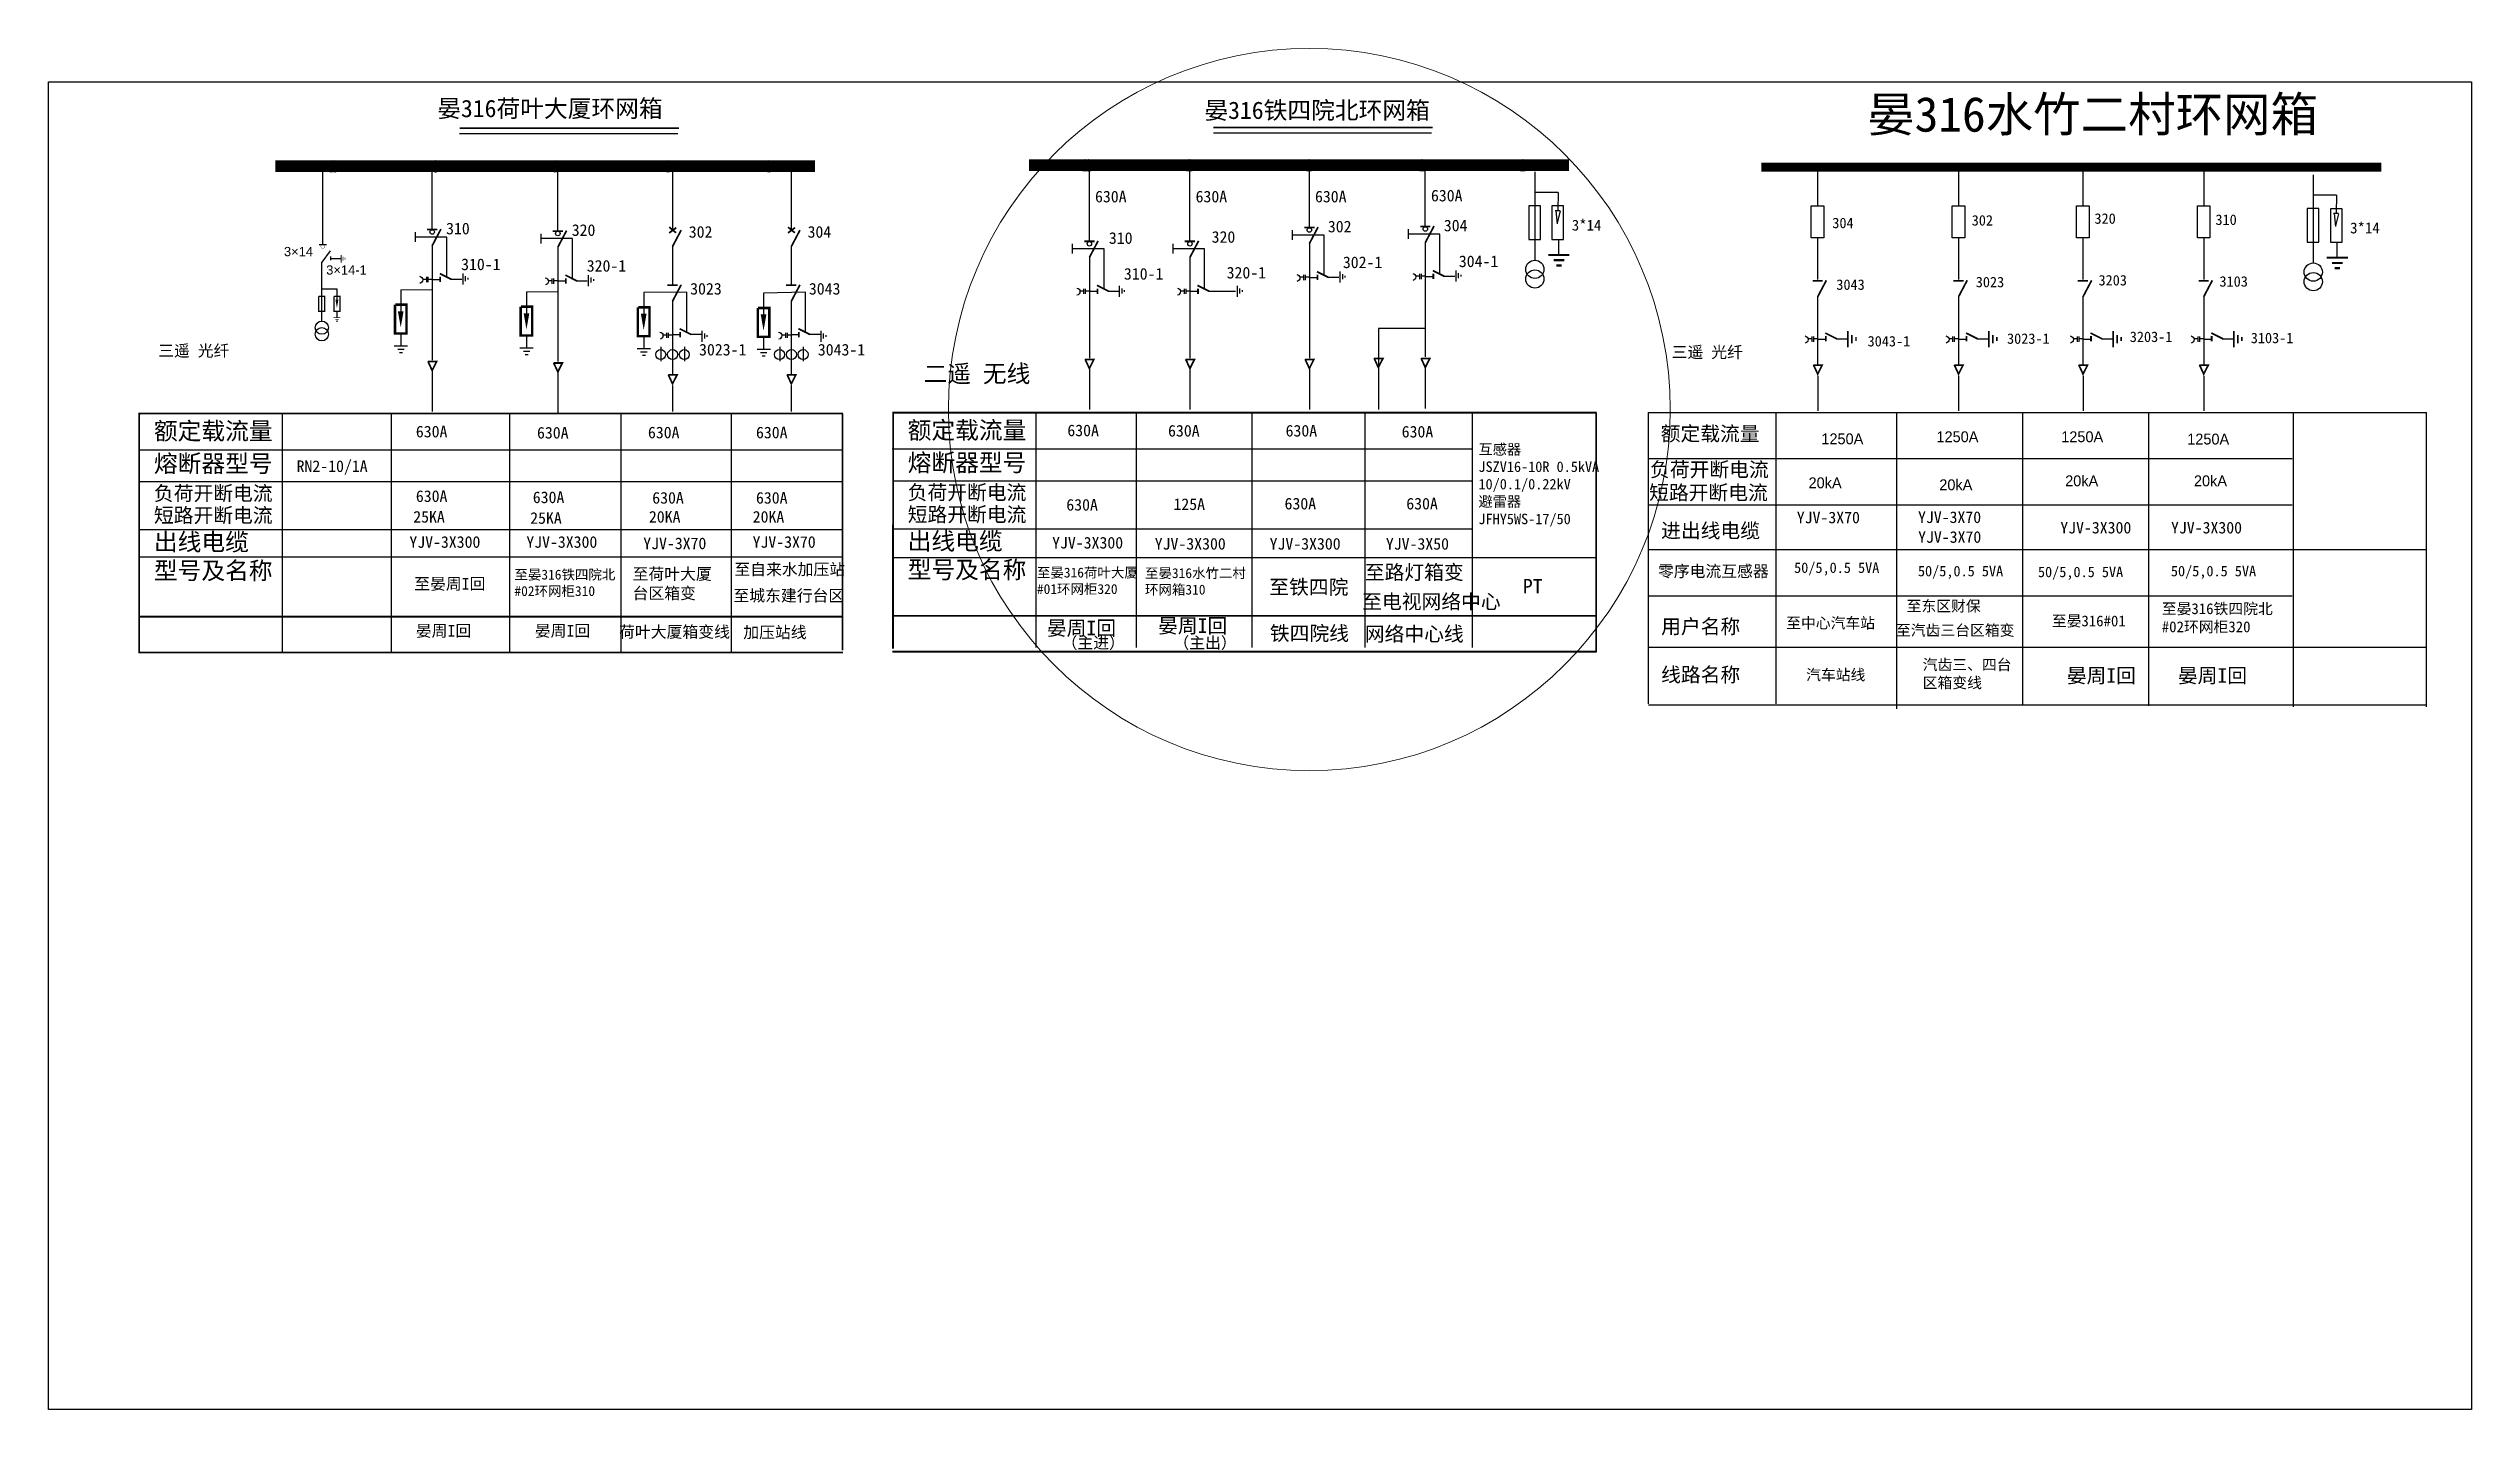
# Model space of a CAD drawing. Extents: x -112 to 306, y -238 to -4.
import ezdxf

# ---------------------------------------------------------------- set-up
doc = ezdxf.new("R2010")
doc.units = 0
doc.header["$LTSCALE"] = 0.774411
doc.linetypes.add('ACAD_ISO02W100', pattern=[15, 12, -3])
doc.linetypes.add('CENTER', pattern=[50.8, 31.75, -6.35, 6.35, -6.35])
doc.layers.get('0').update_dxf_attribs({"linetype": 'CONTINUOUS'})
doc.layers.add('1', color=7, linetype='CONTINUOUS')
doc.layers.add('2', color=7, linetype='CONTINUOUS')
doc.styles.add('Arial_txtstyle_1.59_0_0', font='arial.ttf', dxfattribs={"height": 1.594389})
doc.styles.add('HZ', font='simkai.ttf')
doc.styles.add('hztxt_txtstyle_2.70_0_0', font='simkai.ttf', dxfattribs={"height": 2.7})
doc.styles.add('KaiTi_txtstyle_2.00_0_0', font='simkai.ttf', dxfattribs={"height": 2})
doc.styles.add('KaiTi_txtstyle_200.00_0_0200', font='simkai.ttf', dxfattribs={"height": 200})
doc.styles.add('SimSun_txtstyle_2.00_0_0', font='', dxfattribs={"height": 2})
doc.styles.add('SimSun_txtstyle_200.00_0_0200', font='', dxfattribs={"height": 200})
doc.styles.get("Standard").update_dxf_attribs({"font": '', "height": 2.5})
doc.styles.add('STYLE1', font='txt.shx', dxfattribs={"height": 2.6})
doc.styles.add('字体', font='', dxfattribs={"height": 2.5})
doc.styles.get('SimSun_txtstyle_2.00_0_0').set_extended_font_data('SimSun')
doc.styles.get('SimSun_txtstyle_200.00_0_0200').set_extended_font_data('SimSun')
doc.styles.get('Standard').set_extended_font_data('SimSun')
doc.styles.get('字体').set_extended_font_data('KaiTi_GB2312')

# ---------------------------------------------------------------- blocks, each defined once
blk = doc.blocks.new('JD')
for points in [[(-2, 0.2), (-2, -0.2), (2, 0.2), (2, -0.2)], [(1, -1.2), (1, -0.8), (-1, -1.2), (-1, -0.8)], [(-0.5, -1.8), (-0.5, -2.2), (0.5, -1.8), (0.5, -2.2)]]:
    blk.add_trace(points)

msp = doc.modelspace()

# ---------------------------------------------------------------- linework, layer by layer
for p, q in [((-64.63, -24.62), (-64.63, -37.51)), ((-45.76, -24.73), (-45.76, -34.87)), ((-24.1, -25), (-24.1, -35.13)), ((-4.28, -24.91), (-4.28, -35.05)), ((16.2, -24.91), (16.2, -35.05)), ((67.54, -24.39), (67.54, -36.9)), ((84.87, -24.39), (84.87, -36.9)), ((105.46, -24.39), (105.46, -34.52)), ((125.45, -24.22), (125.45, -34.35)), ((105.52, -37.25), (105.52, -57.05)), ((125.51, -37.08), (125.51, -56.87)), ((148.47, -36.79), (148.47, -39.24)), ((282.66, -37.26), (282.66, -39.71)), ((-45.7, -37.6), (-45.7, -57.39)), ((-24.04, -37.86), (-24.04, -57.66)), ((-4.28, -37.78), (-4.28, -44.42)), ((16.2, -37.78), (16.2, -44.42)), ((67.6, -39.63), (67.6, -57.05)), ((84.93, -39.63), (84.93, -57.05)), ((-51.13, -45.31), (-51.13, -49.04)), ((-45.7, -43.5), (-44.32, -43.5)), ((-42.51, -43.46), (-40.62, -43.46)), ((-29.45, -45.65), (-29.45, -49.38)), ((-24.04, -43.77), (-22.65, -43.77)), ((-20.85, -43.73), (-18.96, -43.73)), ((-9.24, -45.77), (-9.24, -49.49)), ((11.42, -45.88), (11.42, -49.61)), ((67.6, -45.53), (68.98, -45.53)), ((70.79, -45.5), (72.67, -45.5)), ((84.93, -45.53), (86.32, -45.53)), ((88.13, -45.5), (92.76, -45.5)), ((105.52, -43.16), (106.91, -43.16)), ((108.71, -43.12), (110.6, -43.12)), ((125.51, -42.98), (126.89, -42.98)), ((128.7, -42.95), (130.59, -42.95)), ((-4.28, -47.18), (-4.28, -59.85)), ((-4.28, -47.21), (-4.28, -47.44)), ((16.2, -47.18), (16.2, -59.85)), ((16.2, -47.21), (16.2, -47.44)), ((193.15, -46.46), (193.15, -58.17)), ((217.43, -46.46), (217.43, -58.17)), ((238.89, -46.46), (238.89, -58.17)), ((259.7, -46.46), (259.7, -58.17)), ((-51.13, -52.96), (-51.13, -54.88)), ((-29.45, -53.29), (-29.45, -55.22)), ((-9.24, -53.41), (-9.24, -55.33)), ((-4.36, -53), (-2.97, -53)), ((-1.16, -52.96), (0.72, -52.96)), ((11.42, -53.52), (11.42, -55.45)), ((16.12, -53), (17.51, -53)), ((19.32, -52.96), (21.2, -52.96)), ((196.32, -53.74), (198.33, -53.74)), ((220.6, -53.74), (222.61, -53.74)), ((242.06, -53.74), (244.06, -53.74)), ((262.87, -53.74), (264.88, -53.74)), ((-6.27, -55.13), (-6.27, -57.57)), ((-2.2, -55.13), (-2.2, -57.57)), ((14.21, -55.13), (14.21, -57.57)), ((18.28, -55.13), (18.28, -57.57)), ((-45.71, -59.19), (-45.71, -66.28)), ((-24.04, -59.45), (-24.04, -66.54)), ((67.59, -58.84), (67.59, -65.93)), ((84.93, -58.84), (84.93, -65.93)), ((105.52, -58.84), (105.52, -65.93)), ((125.5, -58.67), (125.5, -65.76)), ((-71.59, -66.81), (-71.59, -107.63)), ((-52.79, -66.81), (-52.79, -107.63)), ((-32.38, -66.81), (-32.38, -107.63)), ((-13.19, -66.81), (-13.19, -107.63)), ((5.85, -66.81), (5.85, -107.63)), ((58.36, -66.67), (58.36, -106.91)), ((75.67, -66.67), (75.67, -106.91)), ((95.58, -66.67), (95.58, -106.91)), ((115.08, -66.67), (115.08, -106.91)), ((133.59, -66.67), (133.59, -106.91)), ((-96.35, -72.86), (25.03, -72.86)), ((33.6, -72.72), (133.59, -72.72)), ((-96.06, -78.35), (25.03, -78.35)), ((33.89, -78.21), (133.59, -78.21)), ((-96.06, -86.62), (25.03, -86.62)), ((33.89, -86.48), (133.59, -86.48)), ((-96.21, -91.29), (24.89, -91.29)), ((33.83, -91.41), (154.92, -91.41)), ((163.98, -98.03), (274.97, -98.03))]:
    msp.add_line(p, q)
at = {"linetype": 'Continuous'}
for p, q in [((144.4, -24.99), (144.4, -40.11)), ((148.39, -28.5), (144.4, -28.5)), ((148.39, -28.5), (148.38, -31.62)), ((278.59, -25.46), (278.59, -40.58)), ((282.58, -28.97), (278.59, -28.97)), ((282.58, -28.97), (282.57, -32.09)), ((148.75, -31.68), (147.89, -31.68)), ((148.01, -31.68), (148.26, -33.9)), ((148.75, -31.74), (148.26, -33.77)), ((282.94, -32.15), (282.08, -32.15)), ((282.2, -32.15), (282.45, -34.37)), ((282.94, -32.21), (282.45, -34.25)), ((-40.45, -42.49), (-40.45, -44.38)), ((-40.02, -42.93), (-40.02, -43.8)), ((-39.58, -43.22), (-39.58, -43.51)), ((-18.79, -42.75), (-18.79, -44.64)), ((-18.35, -43.19), (-18.35, -44.06)), ((-17.92, -43.48), (-17.92, -43.77)), ((72.74, -44.61), (72.74, -46.49)), ((73.18, -45.04), (73.18, -45.91)), ((73.61, -45.33), (73.61, -45.62)), ((93.05, -44.61), (93.05, -46.49)), ((93.49, -45.04), (93.49, -45.91)), ((93.92, -45.33), (93.92, -45.62)), ((110.77, -42.14), (110.77, -44.03)), ((111.21, -42.58), (111.21, -43.45)), ((111.64, -42.87), (111.64, -43.16)), ((130.76, -41.97), (130.76, -43.86)), ((131.2, -42.41), (131.2, -43.28)), ((131.63, -42.7), (131.63, -42.99)), ((0.8, -52.38), (0.8, -54.26)), ((1.23, -52.81), (1.23, -53.68)), ((1.67, -53.1), (1.67, -53.39)), ((21.28, -52.38), (21.28, -54.26)), ((21.71, -52.81), (21.71, -53.68)), ((22.15, -53.1), (22.15, -53.39)), ((125.54, -51.94), (117.45, -51.94)), ((117.45, -51.94), (117.45, -65.92)), ((163.98, -66.46), (298.1, -66.46)), ((163.98, -116.66), (163.98, -66.46)), ((185.93, -66.62), (185.93, -116.66)), ((206.77, -66.49), (206.77, -117.5)), ((228.46, -66.49), (228.46, -116.83)), ((250.17, -66.54), (250.17, -117)), ((275.15, -66.46), (275.15, -117.16)), ((298.07, -66.46), (298.07, -117.16)), ((163.99, -74.34), (274.97, -74.34)), ((163.99, -82.33), (274.97, -82.33)), ((163.99, -90.03), (298.1, -90.03)), ((298.1, -106.95), (163.98, -106.95)), ((298.1, -116.87), (163.98, -116.87))]:
    msp.add_line(p, q, dxfattribs=at)
at = {"color": 0}
for p, q in [((193.15, -24.8), (193.15, -30.84)), ((217.43, -24.8), (217.43, -30.84)), ((238.89, -24.8), (238.89, -30.84)), ((259.7, -24.8), (259.7, -30.84)), ((-65.18, -37.46), (-63.91, -37.46)), ((193.15, -36.34), (193.15, -43.53)), ((217.43, -36.34), (217.43, -43.53)), ((238.89, -36.34), (238.89, -43.53)), ((259.7, -36.34), (259.7, -43.53)), ((-64.76, -40.52), (-64.76, -50.73)), ((-63.25, -39.55), (-63.25, -40.2)), ((-63.23, -39.88), (-62.39, -39.88)), ((-62.3, -39.9), (-61.42, -39.9)), ((-64.77, -45.1), (-62.13, -45.1)), ((-62.13, -45.1), (-62.13, -47.03)), ((-62.13, -49.05), (-62.13, -50.04))]:
    msp.add_line(p, q, dxfattribs=at)
at = {"color": 7, "linetype": 'Continuous', "lineweight": 0, "ltscale": 0.62722}
for p, q in [((-51.13, -45.31), (-45.7, -45.31)), ((-29.45, -45.65), (-24.04, -45.65)), ((-5.37, -45.69), (-5.37, -45.69))]:
    msp.add_line(p, q, dxfattribs=at)
at = {"linetype": 'ACAD_ISO02W100'}
for p, q in [((193.25, -53.78), (194.57, -53.78)), ((217.53, -53.78), (218.85, -53.78)), ((238.99, -53.78), (240.3, -53.78)), ((259.8, -53.78), (261.12, -53.78))]:
    msp.add_line(p, q, dxfattribs=at)
at = {"linetype": 'CENTER'}
for p, q in [((-4.27, -61.81), (-4.27, -66.27)), ((16.21, -61.81), (16.21, -66.27)), ((193.16, -60.14), (193.16, -66.16)), ((217.44, -60.14), (217.44, -66.16)), ((238.9, -60.14), (238.9, -66.16)), ((259.71, -60.14), (259.71, -66.16))]:
    msp.add_line(p, q, dxfattribs=at)
at = {"linetype": 'Continuous'}
for points in [[(-111.86, -9.47), (305.88, -9.47), (305.88, -238.26), (-111.86, -238.26)], [(145.35, -30.83), (143.34, -30.83), (143.34, -36.6), (145.35, -36.6)], [(149.36, -30.83), (147.35, -30.83), (147.35, -36.6), (149.36, -36.6)], [(279.55, -31.3), (277.53, -31.3), (277.53, -37.07), (279.55, -37.07)], [(283.56, -31.31), (281.54, -31.31), (281.54, -37.07), (283.56, -37.07)]]:
    msp.add_lwpolyline(points, close=True, dxfattribs=at)
for points, const_width in [([(-40.97, -17.44), (-3.17, -17.44)], 0.3), ([(88.98, -17.3), (126.78, -17.3)], 0.3), ([(-72.77, -23.97), (20.32, -23.97)], 2), ([(57.18, -23.83), (150.27, -23.83)], 2), ([(-46.59, -34.91), (-44.82, -34.91)], 0.3), ([(-45.7, -37.68), (-44.2, -34.83)], 0.3), ([(-24.92, -35.17), (-23.15, -35.17)], 0.3), ([(-24.04, -37.94), (-22.54, -35.09)], 0.3), ([(-4.85, -35.49), (-3.63, -34.58)], 0.3), ([(-4.84, -34.49), (-3.66, -35.47)], 0.3), ([(-4.28, -37.85), (-2.78, -35.01)], 0.3), ([(15.63, -35.49), (16.85, -34.58)], 0.3), ([(15.64, -34.49), (16.82, -35.47)], 0.3), ([(16.2, -37.85), (17.7, -35.01)], 0.3), ([(66.71, -36.94), (68.48, -36.94)], 0.3), ([(67.6, -39.71), (69.1, -36.86)], 0.3), ([(84.05, -36.94), (85.82, -36.94)], 0.3), ([(84.93, -39.71), (86.43, -36.86)], 0.3), ([(104.64, -34.56), (106.41, -34.56)], 0.3), ([(105.52, -37.33), (107.02, -34.48)], 0.3), ([(124.63, -34.39), (126.39, -34.39)], 0.3), ([(125.51, -37.16), (127.01, -34.31)], 0.3), ([(-44.39, -42.5), (-42.39, -43.5)], 0.3), ([(-44.32, -43.04), (-44.32, -43.96)], 0.3), ([(-22.73, -42.77), (-20.73, -43.77)], 0.3), ([(-22.65, -43.3), (-22.65, -44.23)], 0.3), ([(-5.17, -44.51), (-3.4, -44.51)], 0.3), ([(-4.28, -47.27), (-2.78, -44.43)], 0.3), ([(15.31, -44.51), (17.08, -44.51)], 0.3), ([(16.2, -47.27), (17.7, -44.43)], 0.3), ([(68.91, -44.53), (70.9, -45.53)], 0.3), ([(68.98, -45.07), (68.98, -45.99)], 0.3), ([(86.24, -44.53), (88.24, -45.53)], 0.3), ([(86.32, -45.07), (86.32, -45.99)], 0.3), ([(106.83, -42.16), (108.83, -43.16)], 0.3), ([(106.91, -42.69), (106.91, -43.62)], 0.3), ([(126.82, -41.99), (128.82, -42.98)], 0.3), ([(126.89, -42.52), (126.89, -43.45)], 0.3), ([(192.27, -43.73), (194.04, -43.73)], 0.3), ([(193.15, -46.5), (194.65, -43.66)], 0.3), ([(216.55, -43.73), (218.32, -43.73)], 0.3), ([(217.43, -46.5), (218.93, -43.66)], 0.3), ([(238, -43.73), (239.77, -43.73)], 0.3), ([(238.89, -46.5), (240.39, -43.66)], 0.3), ([(258.82, -43.73), (260.58, -43.73)], 0.3), ([(259.7, -46.5), (261.2, -43.66)], 0.3), ([(-52.12, -47.86), (-52.12, -52.83), (-50.13, -52.83), (-50.13, -47.86), (-52.06, -47.86)], 0.42), ([(-30.45, -48.2), (-30.45, -53.17), (-28.46, -53.17), (-28.46, -48.2), (-30.38, -48.2)], 0.42), ([(-10.24, -48.31), (-10.24, -53.28), (-8.25, -53.28), (-8.25, -48.31), (-10.17, -48.31)], 0.42), ([(10.42, -48.43), (10.42, -53.4), (12.41, -53.4), (12.41, -48.43), (10.49, -48.43)], 0.42), ([(-3.05, -52), (-1.05, -53)], 0.3), ([(-2.97, -52.54), (-2.97, -53.46)], 0.3), ([(17.43, -52), (19.43, -53)], 0.3), ([(17.51, -52.54), (17.51, -53.46)], 0.3), ([(194.46, -52.74), (196.46, -53.74)], 0.3), ([(194.54, -53.28), (194.54, -54.2)], 0.3), ([(218.74, -52.74), (220.74, -53.74)], 0.3), ([(218.82, -53.28), (218.82, -54.2)], 0.3), ([(240.2, -52.74), (242.2, -53.74)], 0.3), ([(240.27, -53.28), (240.27, -54.2)], 0.3), ([(261.01, -52.74), (263.01, -53.74)], 0.3), ([(261.08, -53.28), (261.08, -54.2)], 0.3), ([(-46.45, -57.64), (-44.93, -57.64), (-45.71, -59.19), (-46.43, -57.61)], 0.3), ([(-24.79, -57.9), (-23.26, -57.9), (-24.04, -59.45), (-24.77, -57.87)], 0.3), ([(66.85, -57.29), (68.37, -57.29), (67.59, -58.84), (66.86, -57.26)], 0.3), ([(84.18, -57.29), (85.71, -57.29), (84.93, -58.84), (84.2, -57.26)], 0.3), ([(104.77, -57.29), (106.3, -57.29), (105.52, -58.84), (104.79, -57.26)], 0.3), ([(116.67, -57.12), (118.2, -57.12), (117.41, -58.67), (116.69, -57.09)], 0.3), ([(124.76, -57.12), (126.29, -57.12), (125.5, -58.67), (124.78, -57.09)], 0.3), ([(192.42, -58.26), (193.94, -58.26), (193.16, -59.81), (192.43, -58.23)], 0.3), ([(216.7, -58.26), (218.22, -58.26), (217.44, -59.81), (216.71, -58.23)], 0.3), ([(238.15, -58.26), (239.68, -58.26), (238.9, -59.81), (238.17, -58.23)], 0.3), ([(258.96, -58.26), (260.49, -58.26), (259.71, -59.81), (258.98, -58.23)], 0.3), ([(-5.02, -59.94), (-3.49, -59.94), (-4.27, -61.49), (-5, -59.91)], 0.3), ([(15.46, -59.94), (16.99, -59.94), (16.21, -61.49), (15.48, -59.91)], 0.3), ([(-96.35, -66.61), (25.11, -66.61)], 0.3), ([(-96.21, -107.63), (-96.2, -66.61)], 0.3), ([(25.03, -66.61), (25.03, -107.43)], 0.3), ([(33.6, -66.47), (155.06, -66.47)], 0.3), ([(33.74, -107.11), (33.75, -66.47)], 0.3), ([(154.98, -66.47), (154.98, -107.7)], 0.3), ([(25.11, -101.62), (-96.35, -101.62)], 0.3), ([(155.06, -101.48), (33.6, -101.48)], 0.3), ([(25.11, -107.79), (-96.35, -107.79)], 0.3), ([(155.06, -107.65), (33.6, -107.65)], 0.3)]:
    msp.add_lwpolyline(points, dxfattribs=dict(const_width=const_width))
for points in [[(-40.97, -18.36), (-3.36, -18.36)], [(88.98, -18.22), (126.59, -18.22)], [(-48.65, -35.36), (-48.65, -37.03)], [(-26.99, -35.62), (-26.99, -37.29)], [(64.64, -37.39), (64.64, -39.06)], [(81.98, -37.39), (81.98, -39.06)], [(102.57, -35.01), (102.57, -36.69)], [(122.56, -34.84), (122.56, -36.51)], [(-46.71, -43.49), (-47.34, -43.49)], [(-46.71, -43.07), (-46.71, -43.98)], [(-46.43, -43.07), (-46.43, -43.98)], [(-45.7, -43.49), (-46.43, -43.49)], [(-25.05, -43.75), (-25.68, -43.75)], [(-25.05, -43.33), (-25.05, -44.24)], [(-24.77, -43.33), (-24.77, -44.24)], [(-24.04, -43.75), (-24.77, -43.75)], [(66.59, -45.52), (65.96, -45.52)], [(66.59, -45.1), (66.59, -46.01)], [(66.87, -45.1), (66.87, -46.01)], [(67.59, -45.52), (66.87, -45.52)], [(83.93, -45.52), (83.29, -45.52)], [(83.93, -45.1), (83.93, -46.01)], [(84.21, -45.1), (84.21, -46.01)], [(84.93, -45.52), (84.21, -45.52)], [(104.51, -43.14), (103.88, -43.14)], [(104.51, -42.72), (104.51, -43.63)], [(104.79, -42.72), (104.79, -43.63)], [(105.52, -43.14), (104.79, -43.14)], [(124.5, -42.97), (123.87, -42.97)], [(124.5, -42.55), (124.5, -43.46)], [(124.78, -42.55), (124.78, -43.46)], [(125.51, -42.97), (124.78, -42.97)], [(-5.29, -53.1), (-5.92, -53.1)], [(-5.29, -52.68), (-5.29, -53.59)], [(-5.01, -52.68), (-5.01, -53.59)], [(-4.28, -53.1), (-5.01, -53.1)], [(15.19, -53.1), (14.56, -53.1)], [(15.19, -52.68), (15.19, -53.59)], [(15.47, -52.68), (15.47, -53.59)], [(16.2, -53.1), (15.47, -53.1)], [(192.14, -53.76), (191.51, -53.76)], [(192.14, -53.34), (192.14, -54.25)], [(192.42, -53.34), (192.42, -54.25)], [(193.15, -53.76), (192.42, -53.76)], [(216.42, -53.76), (215.79, -53.76)], [(216.42, -53.34), (216.42, -54.25)], [(216.71, -53.34), (216.71, -54.25)], [(217.43, -53.76), (216.71, -53.76)], [(237.88, -53.76), (237.25, -53.76)], [(237.88, -53.34), (237.88, -54.25)], [(238.16, -53.34), (238.16, -54.25)], [(238.89, -53.76), (238.16, -53.76)], [(258.69, -53.76), (258.06, -53.76)], [(258.69, -53.34), (258.69, -54.25)], [(258.97, -53.34), (258.97, -54.25)], [(259.7, -53.76), (258.97, -53.76)]]:
    msp.add_lwpolyline(points)
at = {"color": 0, "linetype": 'Continuous'}
for points in [[(192.06, -30.84), (194.24, -30.84), (194.24, -36.34), (192.06, -36.34)], [(216.34, -30.84), (218.52, -30.84), (218.52, -36.34), (216.34, -36.34)], [(237.8, -30.84), (239.97, -30.84), (239.97, -36.34), (237.8, -36.34)], [(258.61, -30.84), (260.79, -30.84), (260.79, -36.34), (258.61, -36.34)]]:
    msp.add_lwpolyline(points, close=True, dxfattribs=at)
at = {"color": 0}
for points, const_width in [([(-65.18, -37.46), (-63.91, -37.46)], 0.108), ([(-65.28, -46.42), (-65.28, -48.99), (-64.25, -48.99), (-64.25, -46.42), (-65.25, -46.42)], 0.217), ([(-62.65, -46.42), (-62.65, -48.99), (-61.62, -48.99), (-61.62, -46.42), (-62.62, -46.42)], 0.217)]:
    msp.add_lwpolyline(points, dxfattribs=dict(at, const_width=const_width))
at = {"color": 0, "const_width": 0.0539}
msp.add_lwpolyline([(-64.9, -37.81, 1), (-64.2, -37.81, 1)], format="xyb", close=True, dxfattribs=at)
at = {"linetype": 'ACAD_ISO02W100'}
for points in [[(-43.17, -43.03), (-43.17, -36.2), (-48.65, -36.2)], [(-21.51, -43.29), (-21.51, -36.46), (-26.99, -36.46)], [(108.05, -42.69), (108.05, -35.85), (102.57, -35.85)], [(128.04, -42.51), (128.04, -35.68), (122.56, -35.68)], [(70.13, -45.06), (70.13, -38.23), (64.64, -38.23)], [(87.47, -45.06), (87.47, -38.23), (81.98, -38.23)], [(-1.83, -52.53), (-1.83, -45.69), (-9.24, -45.77)], [(18.65, -52.53), (18.65, -45.69), (11.42, -45.88)]]:
    msp.add_lwpolyline(points, dxfattribs=at)
for points, format in [([(-47.88, -42.97, -0.877934), (-47.86, -44.19)], "xyb"), ([(-26.22, -43.24, -0.877934), (-26.19, -44.45)], "xyb"), ([(65.42, -45, -0.877934), (65.44, -46.22)], "xyb"), ([(82.76, -45, -0.877934), (82.78, -46.22)], "xyb"), ([(103.34, -42.63, -0.877934), (103.37, -43.84)], "xyb"), ([(123.33, -42.46, -0.877934), (123.36, -43.67)], "xyb"), ([(-51.13, -48.98, 0.98, 0, 0), (-51.13, -51.78, 0, 0, 0)], "xyseb"), ([(-29.45, -49.32, 0.98, 0, 0), (-29.45, -52.11, 0, 0, 0)], "xyseb"), ([(-9.24, -49.43, 0.98, 0, 0), (-9.24, -52.23, 0, 0, 0)], "xyseb"), ([(11.42, -49.54, 0.98, 0, 0), (11.42, -52.34, 0, 0, 0)], "xyseb"), ([(-6.46, -52.59, -0.877934), (-6.43, -53.8)], "xyb"), ([(14.02, -52.59, -0.877934), (14.05, -53.8)], "xyb"), ([(190.97, -53.25, -0.877934), (191, -54.46)], "xyb"), ([(215.26, -53.25, -0.877934), (215.28, -54.46)], "xyb"), ([(236.71, -53.25, -0.877934), (236.73, -54.46)], "xyb"), ([(257.52, -53.25, -0.877934), (257.54, -54.46)], "xyb")]:
    msp.add_lwpolyline(points, format=format)
at = {"color": 0}
msp.add_lwpolyline([(-62.13, -47, 0.506, 0, 0), (-62.13, -48.44, 0, 0, 0)], format="xyseb", dxfattribs=at)
at = {"color": 12, "linetype": 'Continuous', "lineweight": 0, "ltscale": 4.00557, "true_color": 0xc00000}
msp.add_circle((105.52, -65.93), 62.23, dxfattribs=at)
for centre, radius in [((-63.11, -24), 0.996), ((-62.49, -24), 0.996), ((-45.16, -24), 0.996), ((-45.06, -24), 0.996), ((-24.48, -24), 0.996), ((-5, -24), 0.996), ((12.35, -24), 0.996), ((66.84, -23.86), 0.996), ((67.46, -23.86), 0.996), ((84.79, -23.86), 0.996), ((84.89, -23.86), 0.996), ((105.47, -23.86), 0.996), ((124.95, -23.86), 0.996), ((142.3, -23.86), 0.996), ((-45.7, -35.33), 0.384), ((-24.04, -35.59), 0.384), ((67.6, -37.36), 0.384), ((84.93, -37.36), 0.384), ((105.52, -34.98), 0.384), ((125.51, -34.81), 0.384), ((-6.31, -56.46), 0.866), ((-4.26, -56.46), 0.866), ((-2.24, -56.46), 0.866), ((14.17, -56.46), 0.866), ((16.22, -56.46), 0.866), ((18.24, -56.46), 0.866)]:
    msp.add_circle(centre, radius)
at = {"linetype": 'Continuous'}
for centre in [(144.4, -41.76), (278.59, -42.24), (144.4, -43.42), (278.59, -43.89)]:
    msp.add_circle(centre, 1.57, dxfattribs=at)
at = {"color": 0}
for centre in [(-64.74, -51.82), (-64.74, -52.95)]:
    msp.add_circle(centre, 1.14, dxfattribs=at)
for points in [[(150.36, -39.1), (150.36, -39.46), (146.72, -39.1), (146.72, -39.46)], [(147.63, -40.37), (147.63, -40.01), (149.45, -40.37), (149.45, -40.01)], [(149, -40.92), (149, -41.28), (148.08, -40.92), (148.08, -41.28)], [(284.56, -39.57), (284.56, -39.93), (280.91, -39.57), (280.91, -39.93)], [(281.82, -40.84), (281.82, -40.48), (283.64, -40.84), (283.64, -40.48)], [(283.19, -41.39), (283.19, -41.76), (282.28, -41.39), (282.28, -41.76)]]:
    msp.add_trace(points)
at = {"layer": '1', "const_width": 1.56}
msp.add_lwpolyline([(183.42, -24.16), (290.33, -24.16)], dxfattribs=at)
at = {"layer": '2', "color": 0}
msp.add_line((-64.68, -40.53), (-63.22, -38.58), dxfattribs=at)

# ---------------------------------------------------------------- block references
at = {"color": 0, "xscale": 0.3297305593027886, "yscale": 0.3297305593027886, "zscale": 0.3297305593611308, "rotation": 90}
msp.add_blockref('JD', (-61.4, -39.93), dxfattribs=at)
at = {"color": 0, "xscale": 0.3036991993994889, "yscale": 0.3036991993576521, "zscale": 0.3036991994115678}
msp.add_blockref('JD', (-62.12, -50.09), dxfattribs=at)
at = {"xscale": 0.6999999999999886, "yscale": 0.6999999999999886, "zscale": 0.7, "rotation": 90}
for p in [(198.36, -53.79), (222.64, -53.79), (244.09, -53.79), (264.9, -53.79)]:
    msp.add_blockref('JD', p, dxfattribs=at)
at = {"xscale": 0.5879999999770007, "yscale": 0.5879999998956009, "zscale": 0.588}
for p in [(-51.09, -54.97), (-29.42, -55.31), (-9.21, -55.42), (11.45, -55.53)]:
    msp.add_blockref('JD', p, dxfattribs=at)

# ---------------------------------------------------------------- texts
at = {"style": 'HZ'}
for s, height, p in [('晏316荷叶大厦环网箱', 3, (-44.84, -15.54)), ('晏316铁四院北环网箱', 3, (87.42, -15.85)), ('额定载流量', 3, (-93.68, -71.12)), ('额定载流量', 3, (36.27, -70.98)), ('熔断器型号', 3, (-93.68, -76.73)), ('RN2-10/1A', 2, (-69.08, -76.69)), ('熔断器型号', 3, (36.27, -76.58)), ('负荷开断电流', 2.5, (-93.68, -81.61)), ('负荷开断电流', 2.5, (36.27, -81.46)), ('短路开断电流', 2.5, (-93.68, -85.4)), ('短路开断电流', 2.5, (36.27, -85.26)), ('出线电缆', 3, (-93.68, -90.24)), ('出线电缆', 3, (36.27, -90.1)), ('型号及名称', 3, (-93.68, -95.18)), ('型号及名称', 3, (36.27, -95.03)), ('至铁四院', 2.5, (98.61, -97.77)), ('至路灯箱变', 2.5, (115.08, -95.22)), ('PT', 2.5, (142.33, -97.62)), ('至电视网络中心', 2.5, (114.63, -100.27)), ('晏周I回', 2.5, (60.26, -104.83)), ('晏周I回', 2.5, (79.44, -104.43)), ('铁四院线', 2.5, (98.71, -105.74)), ('网络中心线', 2.5, (115.08, -105.84)), ('晏周I回', 2.5, (236.1, -113.01)), ('晏周I回', 2.5, (255.25, -113.01))]:
    msp.add_text(s, height=height, dxfattribs=at).set_placement(p)
for s, height, p in [('630A', 2, (68.57, -30.22)), ('630A', 2, (85.9, -30.22)), ('630A', 2, (106.49, -30.22)), ('630A', 2, (126.48, -30.05)), ('302', 2, (108.71, -35.39)), ('304', 2, (128.7, -35.21)), ('3*14', 1.875, (150.76, -35.09)), ('310', 2, (-43.31, -35.73)), ('320', 2, (-21.65, -36)), ('302', 2, (-1.47, -36.31)), ('304', 2, (19.01, -36.31)), ('310', 2, (70.96, -37.37)), ('320', 2, (88.67, -37.18)), ('3*14', 1.875, (284.95, -35.57)), ('310-1', 2, (-40.72, -41.9)), ('320-1', 2, (-19.06, -42.16)), ('310-1', 2, (73.55, -43.54)), ('320-1', 2, (91.26, -43.34)), ('302-1', 2, (111.3, -41.55)), ('304-1', 2, (131.29, -41.38)), ('3023', 2, (-1.23, -46.11)), ('3043', 2, (19.24, -46.11)), ('3023-1', 2, (0.3, -56.61)), ('3043-1', 2, (20.78, -56.61)), ('630A', 2, (-48.52, -70.72)), ('630A', 2, (-27.63, -70.92)), ('630A', 2, (-8.51, -70.88)), ('630A', 2, (10.12, -70.88)), ('630A', 2, (63.8, -70.52)), ('630A', 2, (81.16, -70.58)), ('630A', 2, (101.42, -70.58)), ('630A', 2, (121.44, -70.74)), ('25KA', 2, (-48.97, -85.41)), ('630A', 2, (-48.52, -81.85)), ('630A', 2, (-28.36, -82.05)), ('20KA', 2, (-8.34, -85.41)), ('630A', 2, (-7.77, -82.14)), ('20KA', 2, (9.55, -85.41)), ('630A', 2, (10.12, -82.14)), ('630A', 2, (63.62, -83.34)), ('125A', 2, (82.09, -83.24)), ('630A', 2, (101.24, -83.14)), ('630A', 2, (122.23, -83.14)), ('YJV-3X70', 2, (189.55, -85.53)), ('YJV-3X70', 2, (210.45, -85.48)), ('25KA', 2, (-28.81, -85.62)), ('YJV-3X70', 2, (210.47, -88.89)), ('YJV-3X300', 2, (234.98, -87.28)), ('YJV-3X300', 2, (254.07, -87.28)), ('YJV-3X300', 2, (-49.64, -89.75)), ('YJV-3X300', 2, (-29.48, -89.75)), ('YJV-3X70', 2, (-9.32, -89.99)), ('YJV-3X70', 2, (9.53, -89.75)), ('YJV-3X300', 2, (61.17, -89.88)), ('YJV-3X300', 2, (78.86, -90.06)), ('YJV-3X300', 2, (98.67, -90.06)), ('YJV-3X50', 2, (118.71, -90.07))]:
    msp.add_text(s, height=height).set_placement(p)
at = {"color": 0, "style": 'Arial_txtstyle_1.59_0_0'}
for s, p in [('3×14', (-71.26, -39.5)), ('3×14-1', (-63.98, -42.67))]:
    msp.add_text(s, height=1.594, dxfattribs=at).set_placement(p)
at = {"linetype": 'Continuous'}
for s, p in [('额定载流量', (166.09, -71.32)), ('负荷开断电流', (164.26, -77.51)), ('短路开断电流', (164.1, -81.49)), ('进出线电缆', (166.16, -88.04)), ('用户名称', (166.16, -104.56)), ('线路名称', (166.16, -112.87))]:
    msp.add_text(s, height=2.5, dxfattribs=at).set_placement(p)
at = {"linetype": 'Continuous', "attachment_point": 1}
for s, insert, char_height, width, style in [('{\\fSimSun|b0|i0|c134|p2;晏316水竹二村环网箱}', (201.69, -12.04), 6, 87.7918, '字体'), ('304', (195.68, -32.87), 1.8, 3.992, 'HZ'), ('302', (219.71, -32.42), 1.8, 3.992, 'HZ'), ('320', (240.87, -32.11), 1.8, 3.992, 'HZ'), ('310', (261.73, -32.31), 1.8, 3.992, 'HZ'), ('3043', (196.37, -43.5), 1.8, 8.2454, 'HZ'), ('3023', (220.41, -43.05), 1.8, 8.2454, 'HZ'), ('3203', (241.57, -42.74), 1.8, 8.2454, 'HZ'), ('3103', (262.42, -42.95), 1.8, 8.2454, 'HZ'), ('3043-1', (201.76, -53.25), 1.8, 10.9427, 'HZ'), ('3023-1', (225.8, -52.8), 1.8, 10.9427, 'HZ'), ('3203-1', (246.96, -52.49), 1.8, 10.9427, 'HZ'), ('3103-1', (267.82, -52.69), 1.8, 10.9427, 'HZ'), ('二遥 无线', (39.01, -58.25), 3, 20.0208, 'HZ'), ('{\\fSimSun|b0|i0|c134|p2;三遥 光纤}', (167.99, -55.03), 2, 32.2427, 'hztxt_txtstyle_2.70_0_0'), ('{\\f\uffbfﾬￌﾣﾤ_GB2312|b0|i0|c134|p49;1250A}', (193.79, -70.04), 1.8715, 14.7835, '字体'), ('{\\f\uffbfﾬￌﾣﾤ_GB2312|b0|i0|c134|p49;1250A}', (213.63, -69.68), 1.8715, 14.7835, '字体'), ('{\\f\uffbfﾬￌﾣﾤ_GB2312|b0|i0|c134|p49;1250A}', (235.14, -69.68), 1.8715, 14.7835, '字体'), ('{\\f\uffbfﾬￌﾣﾤ_GB2312|b0|i0|c134|p49;1250A}', (256.86, -70.08), 1.8715, 14.7835, '字体'), ('\\A1;{\\fSimSun|b0|i0|c134|p2;互感器\\PJSZV16-10R 0.5kVA\\P10/0.1/0.22kV\\P避雷器\\PJFHY5WS-17/50}', (134.67, -71.88), 1.8, 33.191, 'hztxt_txtstyle_2.70_0_0'), ('{\\f\uffbfﾬￌﾣﾤ_GB2312|b0|i0|c134|p49;20kA}', (191.58, -77.62), 1.8715, 14.7835, '字体'), ('{\\f\uffbfﾬￌﾣﾤ_GB2312|b0|i0|c134|p49;20kA}', (214.12, -77.96), 1.8715, 14.7835, '字体'), ('{\\f\uffbfﾬￌﾣﾤ_GB2312|b0|i0|c134|p49;20kA}', (235.82, -77.28), 1.8715, 14.7835, '字体'), ('{\\f\uffbfﾬￌﾣﾤ_GB2312|b0|i0|c134|p49;20kA}', (258.02, -77.28), 1.8715, 14.7835, '字体'), ('{\\fSimSun|b0|i0|c134|p54;至晏316铁四院北#02环网柜310}', (-31.53, -93.52), 1.7015, 18.3584, 'STYLE1'), ('{\\fSimSun|b0|i0|c134|p54;至晏316荷叶大厦#01环网柜320}', (58.55, -93.17), 1.7015, 18.3584, 'STYLE1'), ('{\\fSimSun|b0|i0|c134|p54;至晏316水竹二村环网箱310}', (77.18, -93.27), 1.7015, 18.3584, 'STYLE1'), ('{\\fSimSun|b0|i0|c134|p2;零序电流互感器}', (165.62, -92.78), 2, 32.2427, 'hztxt_txtstyle_2.70_0_0'), ('\\A1;{\\fSimSun|b0|i0|c134|p2;50/5,0.5 5VA}', (189.09, -92.28), 1.8, 33.191, 'hztxt_txtstyle_2.70_0_0'), ('\\A1;{\\fSimSun|b0|i0|c134|p2;50/5,0.5 5VA}', (210.44, -92.86), 1.8, 33.191, 'hztxt_txtstyle_2.70_0_0'), ('\\A1;{\\fSimSun|b0|i0|c134|p2;50/5,0.5 5VA}', (231.13, -93.01), 1.8, 33.191, 'hztxt_txtstyle_2.70_0_0'), ('\\A1;{\\fSimSun|b0|i0|c134|p2;50/5,0.5 5VA}', (254.05, -92.86), 1.8, 33.191, 'hztxt_txtstyle_2.70_0_0'), ('{\\fSimSun|b0|i0|c134|p2;至东区财保}', (208.49, -98.85), 1.8715, 19.8125, '字体'), ('{\\fSimSun|b0|i0|c134|p54;至晏316铁四院北#02环网柜320}', (252.48, -99.31), 1.8715, 19.8125, '字体'), ('{\\fSimSun|b0|i0|c134|p2;至中心汽车站}', (187.73, -101.77), 1.8715, 19.8125, '字体'), ('{\\fSimSun|b0|i0|c134|p2;至汽齿三台区箱变}', (206.66, -103.03), 1.8715, 24.2576, '字体'), ('{\\fSimSun|b0|i0|c134|p2;至晏316#01}', (233.52, -101.42), 1.8715, 19.8125, '字体'), ('{\\fSimSun|b0|i0|c134|p2;汽车站线}', (191.16, -110.7), 1.8715, 19.8125, '字体')]:
    msp.add_mtext(s, dxfattribs=dict(at, insert=insert, char_height=char_height, width=width, style=style))
at = {"color": 7, "linetype": 'Continuous', "lineweight": 0, "ltscale": 0.658758, "insert": (-92.94, -54.79), "char_height": 2, "width": 26.5759, "attachment_point": 1, "style": 'SimSun_txtstyle_2.00_0_0'}
msp.add_mtext('三遥 光纤', dxfattribs=at)
at = {"color": 7, "linetype": 'Continuous', "lineweight": 0, "ltscale": 0.658758, "char_height": 2, "attachment_point": 1}
for s, insert, style in [('至晏周I回', (-48.8, -94.95), 'SimSun_txtstyle_200.00_0_0200'), ('晏周I回', (-48.53, -103.05), 'SimSun_txtstyle_2.00_0_0'), ('晏周I回', (-28.02, -103.05), 'SimSun_txtstyle_2.00_0_0')]:
    msp.add_mtext(s, dxfattribs=dict(at, insert=insert, style=style))
at = {"color": 7, "linetype": 'Continuous', "lineweight": 0, "ltscale": 1.016602, "insert": (-11.15, -93.25), "char_height": 2, "attachment_point": 1, "style": 'SimSun_txtstyle_2.00_0_0'}
msp.add_mtext('至荷叶大厦^J台区箱变', dxfattribs=at)
at = {"color": 7, "linetype": 'Continuous', "lineweight": 0, "ltscale": 1.016602, "char_height": 2, "attachment_point": 1}
for s, insert, width, style in [('至自来水加压站', (6.39, -92.47), 27.158, 'SimSun_txtstyle_200.00_0_0200'), ('至城东建行台区', (6.23, -96.99), 27.158, 'SimSun_txtstyle_200.00_0_0200'), ('荷叶大厦箱变线', (-13.48, -103.23), 23.8259, 'SimSun_txtstyle_2.00_0_0'), ('加压站线', (7.93, -103.31), 27.7588, 'SimSun_txtstyle_2.00_0_0')]:
    msp.add_mtext(s, dxfattribs=dict(at, insert=insert, width=width, style=style))
at = {"color": 7, "linetype": 'Continuous', "lineweight": 0, "ltscale": 1.009173, "char_height": 2, "attachment_point": 1}
for s, insert, style in [('（主进）', (62.8, -105.12), 'KaiTi_txtstyle_200.00_0_0200'), ('（主出）', (82.08, -105.12), 'KaiTi_txtstyle_2.00_0_0')]:
    msp.add_mtext(s, dxfattribs=dict(at, insert=insert, style=style))
at = {"color": 1, "linetype": 'Continuous', "insert": (211.26, -108.95), "char_height": 1.8715, "width": 16.0243, "attachment_point": 1, "style": '字体'}
msp.add_mtext('{\\fSimSun|b0|i0|c134|p2;\\C256;汽齿三、四台区箱变线}', dxfattribs=at)

doc.saveas('drawing.dxf')
